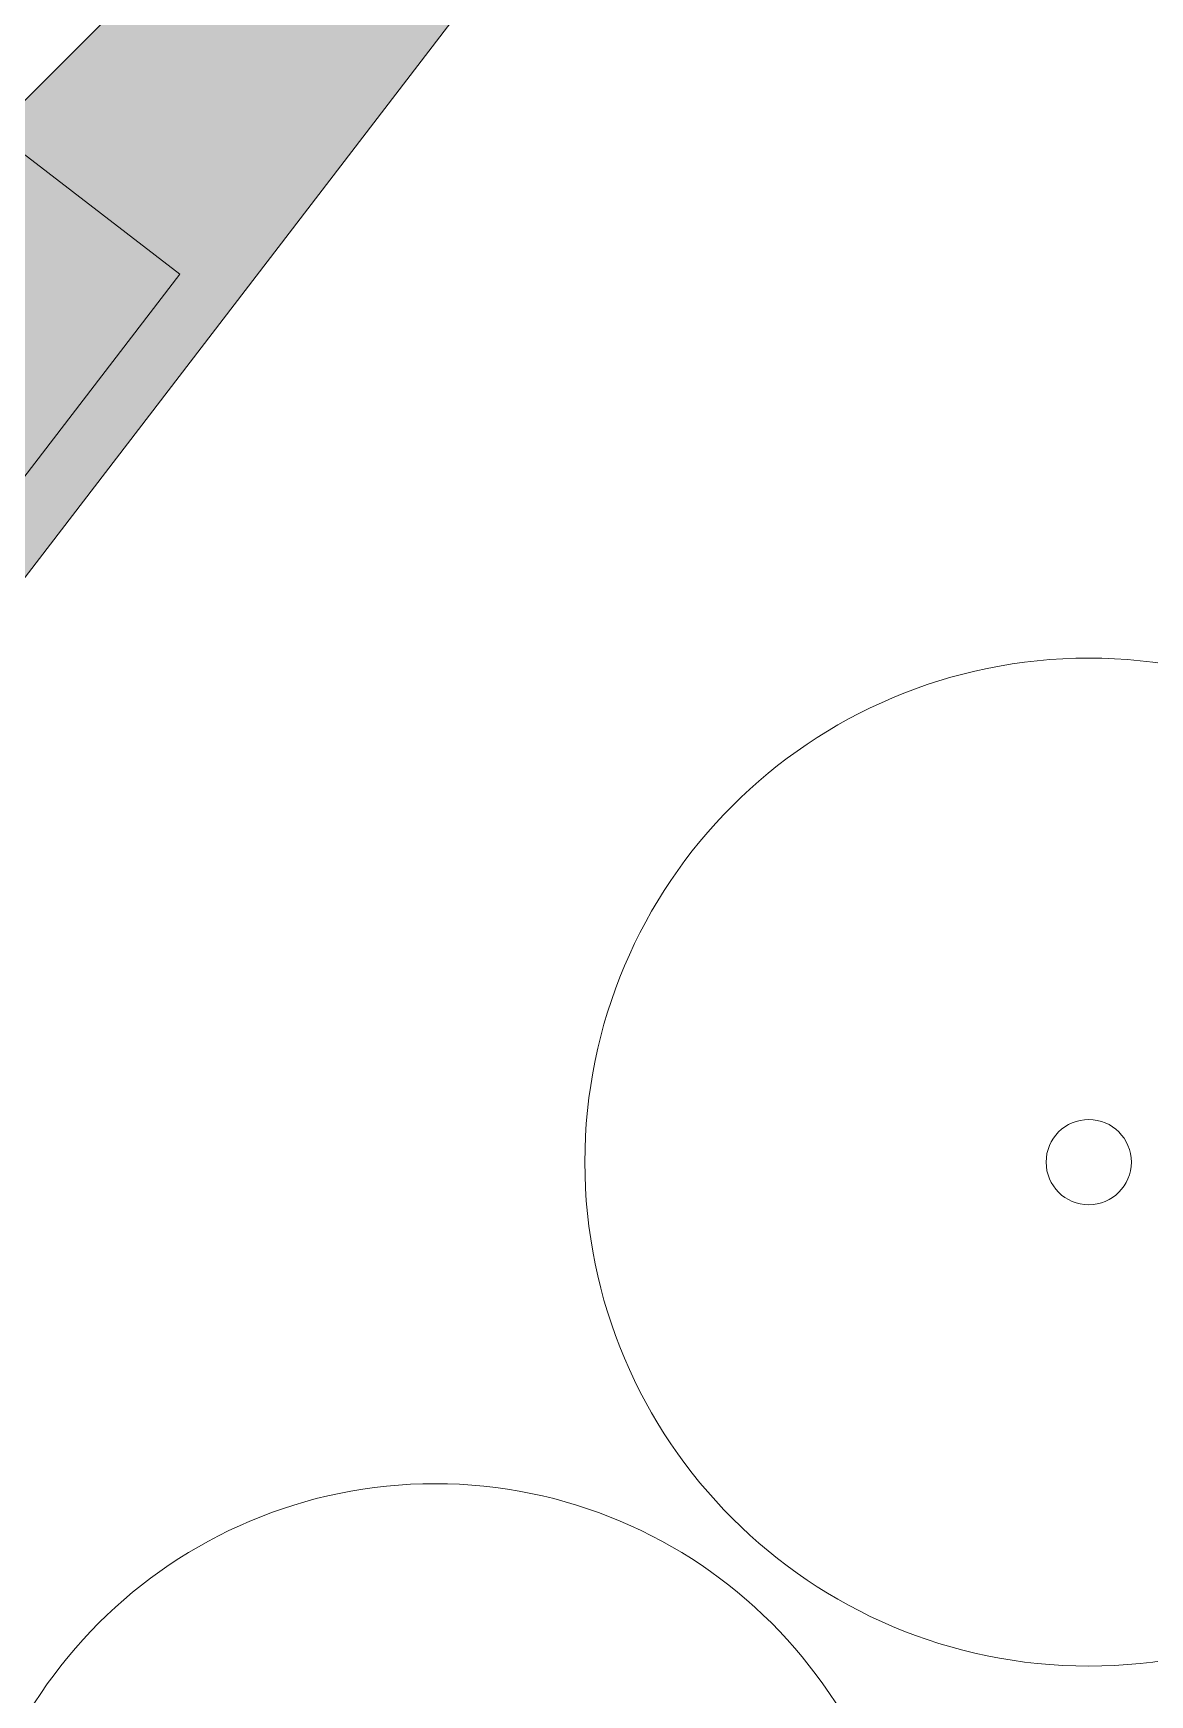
# Model space of a CAD drawing. Header units: metres. Extents: x -3 to 687, y -1 to 1371.
# Drawn here: x 37.64 to 51.85, y 242.72 to 263.86 of the extents above; entities that cross this region are included whole.
import ezdxf

# ---------------------------------------------------------------- set-up
doc = ezdxf.new("R2010")
doc.units = ezdxf.units.M
doc.header["$MEASUREMENT"] = 0
for name, color, linetype, lineweight, true_color in [('TPX_BUILDINGS', 7, 'CONTINUOUS', 0, 0x000000), ('TPX_BUILDINGS_HATCH', 7, 'CONTINUOUS', 0, 0xf0f0f0), ('TPX_BUILDINGS_SHADOWS_HATCH', 7, 'CONTINUOUS', 0, 0x000000), ('TPX_BUILDINGS_SHADOWS_OUTLINES', 7, 'CONTINUOUS', 0, 0x000000), ('TPX_VEGETATION_TREES_INDIVIDUAL', 7, 'CONTINUOUS', 0, 0x136734)]:
    doc.layers.add(name, color=color, linetype=linetype, lineweight=lineweight, true_color=true_color)

# ---------------------------------------------------------------- blocks, each defined once
blk = doc.blocks.new('TREETR005_CR064')
at = {"layer": 'TPX_VEGETATION_TREES_INDIVIDUAL'}
for radius in [6.41, 0.542]:
    blk.add_circle((0, 0, 0.036), radius, dxfattribs=at)
blk = doc.blocks.new('TREETR005_CR061')
at = {"layer": 'TPX_VEGETATION_TREES_INDIVIDUAL'}
for radius in [6.05, 0.542]:
    blk.add_circle((0, 0, 0.036), radius, dxfattribs=at)

msp = doc.modelspace()

# ---------------------------------------------------------------- hatches: boundary and pattern name
at = {"layer": 'TPX_BUILDINGS_HATCH'}
msp.add_hatch(color=256, dxfattribs=at).paths.add_polyline_path([(28.774, 261.504), (19.69, 249.677), (26.789, 244.221), (39.509, 260.791), (37.143, 262.61), (33.507, 257.879), (28.774, 261.504)])
at = {"layer": 'TPX_BUILDINGS_SHADOWS_HATCH'}
msp.add_hatch(color=256, dxfattribs=at).paths.add_polyline_path([(39.509, 260.791), (26.789, 244.221), (31.031, 248.464), (43.752, 265.034), (41.385, 266.852), (37.143, 262.61), (39.509, 260.791)])

# ---------------------------------------------------------------- linework, layer by layer
at = {"layer": 'TPX_BUILDINGS', "elevation": 0.042}
msp.add_lwpolyline([(28.774, 261.504), (19.69, 249.677), (26.789, 244.221), (39.509, 260.791), (37.143, 262.61), (33.507, 257.879)], close=True, dxfattribs=at)
at = {"layer": 'TPX_BUILDINGS_SHADOWS_OUTLINES', "elevation": 0.039}
msp.add_lwpolyline([(39.509, 260.791), (26.789, 244.221), (31.031, 248.464), (43.752, 265.034), (41.385, 266.852), (37.143, 262.61)], close=True, dxfattribs=at)

# ---------------------------------------------------------------- block references
at = {"layer": 'TPX_VEGETATION_TREES_INDIVIDUAL'}
for name, p in [('TREETR005_CR064', (51.071, 249.498, 0.036)), ('TREETR005_CR061', (42.756, 239.358, 0.036))]:
    msp.add_blockref(name, p, dxfattribs=at)

doc.saveas('drawing.dxf')
